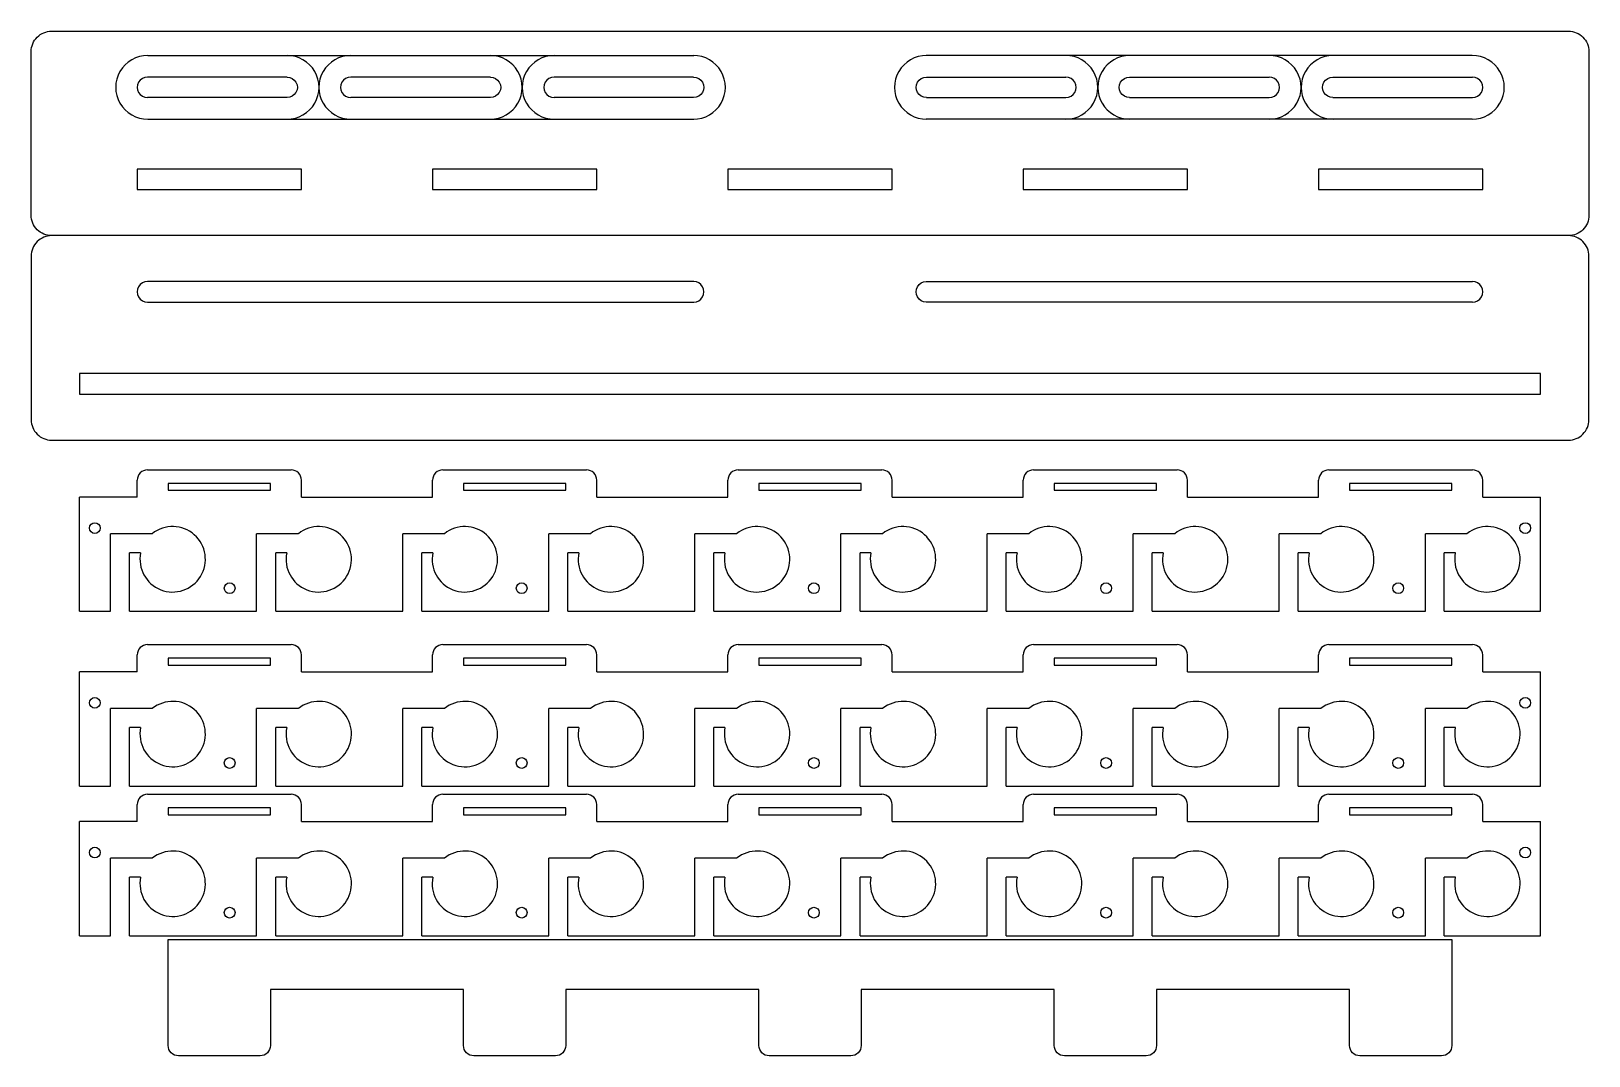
# Model space of a CAD drawing. Header units: millimetres. Extents: x 63 to 1206, y 46 to 798.
import ezdxf

# ---------------------------------------------------------------- set-up
doc = ezdxf.new("R2010")
doc.units = ezdxf.units.MM
doc.header["$MEASUREMENT"] = 0
doc.layers.add('Cut', color=2, linetype='Continuous')

msp = doc.modelspace()

# ---------------------------------------------------------------- linework, layer by layer
at = {"layer": 'Cut'}
for p, q in [((148.3, 475.7), (253.8, 475.7)), ((365, 475.7), (470.5, 475.7)), ((581.7, 475.7), (687.2, 475.7)), ((798.4, 475.7), (903.9, 475.7)), ((1015.2, 475.7), (1120.6, 475.7)), ((140.8, 455.7), (140.8, 468.2)), ((238.5, 465.7), (163.5, 465.7)), ((163.5, 465.7), (163.5, 460.7)), ((163.5, 460.7), (238.5, 460.7)), ((238.5, 460.7), (238.5, 465.7)), ((261.3, 455.7), (261.3, 468.2)), ((357.5, 455.7), (357.5, 468.2)), ((455.2, 465.7), (380.2, 465.7)), ((380.2, 465.7), (380.2, 460.7)), ((380.2, 460.7), (455.2, 460.7)), ((455.2, 460.7), (455.2, 465.7)), ((478, 455.7), (478, 468.2)), ((574.2, 455.7), (574.2, 468.2)), ((672, 465.7), (597, 465.7)), ((597, 465.7), (597, 460.7)), ((597, 460.7), (672, 460.7)), ((672, 460.7), (672, 465.7)), ((694.7, 455.7), (694.7, 468.2)), ((790.9, 455.7), (790.9, 468.2)), ((888.7, 465.7), (813.7, 465.7)), ((813.7, 465.7), (813.7, 460.7)), ((813.7, 460.7), (888.7, 460.7)), ((888.7, 460.7), (888.7, 465.7)), ((911.4, 455.7), (911.4, 468.2)), ((1007.7, 455.7), (1007.7, 468.2)), ((1105.4, 465.7), (1030.4, 465.7)), ((1030.4, 465.7), (1030.4, 460.7)), ((1030.4, 460.7), (1105.4, 460.7)), ((1105.4, 460.7), (1105.4, 465.7)), ((1128.1, 455.7), (1128.1, 468.2)), ((98.5, 372), (98.5, 455.7)), ((140.8, 455.7), (98.5, 455.7)), ((261.3, 455.7), (357.5, 455.7)), ((478, 455.7), (574.2, 455.7)), ((694.7, 455.7), (790.9, 455.7)), ((911.4, 455.7), (1007.7, 455.7)), ((1128.1, 455.7), (1170.4, 455.7)), ((1170.4, 372), (1170.4, 455.7)), ((151.8, 428.8), (121.3, 428.8)), ((121.3, 372), (121.3, 428.8)), ((259, 428.8), (228.4, 428.8)), ((228.4, 372), (228.4, 428.8)), ((366.2, 428.8), (335.6, 428.8)), ((335.6, 372), (335.6, 428.8)), ((473.4, 428.8), (442.8, 428.8)), ((442.8, 372), (442.8, 428.8)), ((580.6, 428.8), (550, 428.8)), ((550, 372), (550, 428.8)), ((687.8, 428.8), (657.2, 428.8)), ((657.2, 372), (657.2, 428.8)), ((795, 428.8), (764.4, 428.8)), ((764.4, 372), (764.4, 428.8)), ((902.1, 428.8), (871.6, 428.8)), ((871.6, 372), (871.6, 428.8)), ((1009.3, 428.8), (978.8, 428.8)), ((978.8, 372), (978.8, 428.8)), ((1116.5, 428.8), (1086, 428.8)), ((1086, 372), (1086, 428.8)), ((143.3, 414.9), (135.2, 414.9)), ((135.2, 372), (135.2, 414.9)), ((250.5, 414.9), (242.4, 414.9)), ((242.4, 372), (242.4, 414.9)), ((357.7, 414.9), (349.6, 414.9)), ((349.6, 372), (349.6, 414.9)), ((464.8, 414.9), (456.8, 414.9)), ((456.8, 372), (456.8, 414.9)), ((572, 414.9), (564, 414.9)), ((564, 372), (564, 414.9)), ((679.2, 414.9), (671.2, 414.9)), ((671.2, 372), (671.2, 414.9)), ((786.4, 414.9), (778.4, 414.9)), ((778.4, 372), (778.4, 414.9)), ((893.6, 414.9), (885.5, 414.9)), ((885.5, 372), (885.5, 414.9)), ((1000.8, 414.9), (992.7, 414.9)), ((992.7, 372), (992.7, 414.9)), ((1108, 414.9), (1099.9, 414.9)), ((1099.9, 372), (1099.9, 414.9)), ((98.5, 372), (121.3, 372)), ((135.2, 372), (228.4, 372)), ((242.4, 372), (335.6, 372)), ((349.6, 372), (442.8, 372)), ((456.8, 372), (550, 372)), ((564, 372), (657.2, 372)), ((671.2, 372), (764.4, 372)), ((778.4, 372), (871.6, 372)), ((885.5, 372), (978.8, 372)), ((992.7, 372), (1086, 372)), ((1099.9, 372), (1170.4, 372)), ((148.3, 347.5), (253.8, 347.5)), ((365, 347.5), (470.5, 347.5)), ((581.7, 347.5), (687.2, 347.5)), ((798.4, 347.5), (903.9, 347.5)), ((1015.2, 347.5), (1120.6, 347.5)), ((140.8, 327.5), (140.8, 340)), ((238.5, 337.5), (163.5, 337.5)), ((163.5, 337.5), (163.5, 332.5)), ((163.5, 332.5), (238.5, 332.5)), ((238.5, 332.5), (238.5, 337.5)), ((261.3, 327.5), (261.3, 340)), ((357.5, 327.5), (357.5, 340)), ((455.2, 337.5), (380.2, 337.5)), ((380.2, 337.5), (380.2, 332.5)), ((380.2, 332.5), (455.2, 332.5)), ((455.2, 332.5), (455.2, 337.5)), ((478, 327.5), (478, 340)), ((574.2, 327.5), (574.2, 340)), ((672, 337.5), (597, 337.5)), ((597, 337.5), (597, 332.5)), ((597, 332.5), (672, 332.5)), ((672, 332.5), (672, 337.5)), ((694.7, 327.5), (694.7, 340)), ((790.9, 327.5), (790.9, 340)), ((888.7, 337.5), (813.7, 337.5)), ((813.7, 337.5), (813.7, 332.5)), ((813.7, 332.5), (888.7, 332.5)), ((888.7, 332.5), (888.7, 337.5)), ((911.4, 327.5), (911.4, 340)), ((1007.7, 327.5), (1007.7, 340)), ((1105.4, 337.5), (1030.4, 337.5)), ((1030.4, 337.5), (1030.4, 332.5)), ((1030.4, 332.5), (1105.4, 332.5)), ((1105.4, 332.5), (1105.4, 337.5)), ((1128.1, 327.5), (1128.1, 340)), ((98.5, 243.8), (98.5, 327.5)), ((140.8, 327.5), (98.5, 327.5)), ((261.3, 327.5), (357.5, 327.5)), ((478, 327.5), (574.2, 327.5)), ((694.7, 327.5), (790.9, 327.5)), ((911.4, 327.5), (1007.7, 327.5)), ((1128.1, 327.5), (1170.4, 327.5)), ((1170.4, 243.8), (1170.4, 327.5)), ((151.8, 300.7), (121.3, 300.7)), ((121.3, 243.8), (121.3, 300.7)), ((259, 300.7), (228.4, 300.7)), ((228.4, 243.8), (228.4, 300.7)), ((366.2, 300.7), (335.6, 300.7)), ((335.6, 243.8), (335.6, 300.7)), ((473.4, 300.7), (442.8, 300.7)), ((442.8, 243.8), (442.8, 300.7)), ((580.6, 300.7), (550, 300.7)), ((550, 243.8), (550, 300.7)), ((687.8, 300.7), (657.2, 300.7)), ((657.2, 243.8), (657.2, 300.7)), ((795, 300.7), (764.4, 300.7)), ((764.4, 243.8), (764.4, 300.7)), ((902.1, 300.7), (871.6, 300.7)), ((871.6, 243.8), (871.6, 300.7)), ((1009.3, 300.7), (978.8, 300.7)), ((978.8, 243.8), (978.8, 300.7)), ((1116.5, 300.7), (1086, 300.7)), ((1086, 243.8), (1086, 300.7)), ((143.3, 286.7), (135.2, 286.7)), ((135.2, 243.8), (135.2, 286.7)), ((250.5, 286.7), (242.4, 286.7)), ((242.4, 243.8), (242.4, 286.7)), ((357.7, 286.7), (349.6, 286.7)), ((349.6, 243.8), (349.6, 286.7)), ((464.8, 286.7), (456.8, 286.7)), ((456.8, 243.8), (456.8, 286.7)), ((572, 286.7), (564, 286.7)), ((564, 243.8), (564, 286.7)), ((679.2, 286.7), (671.2, 286.7)), ((671.2, 243.8), (671.2, 286.7)), ((786.4, 286.7), (778.4, 286.7)), ((778.4, 243.8), (778.4, 286.7)), ((893.6, 286.7), (885.5, 286.7)), ((885.5, 243.8), (885.5, 286.7)), ((1000.8, 286.7), (992.7, 286.7)), ((992.7, 243.8), (992.7, 286.7)), ((1108, 286.7), (1099.9, 286.7)), ((1099.9, 243.8), (1099.9, 286.7)), ((98.5, 243.8), (121.3, 243.8)), ((135.2, 243.8), (228.4, 243.8)), ((242.4, 243.8), (335.6, 243.8)), ((349.6, 243.8), (442.8, 243.8)), ((456.8, 243.8), (550, 243.8)), ((564, 243.8), (657.2, 243.8)), ((671.2, 243.8), (764.4, 243.8)), ((778.4, 243.8), (871.6, 243.8)), ((885.5, 243.8), (978.8, 243.8)), ((992.7, 243.8), (1086, 243.8)), ((1099.9, 243.8), (1170.4, 243.8)), ((140.8, 217.7), (140.8, 230.2)), ((148.3, 237.7), (253.8, 237.7)), ((261.3, 217.7), (261.3, 230.2)), ((357.5, 217.7), (357.5, 230.2)), ((365, 237.7), (470.5, 237.7)), ((478, 217.7), (478, 230.2)), ((574.2, 217.7), (574.2, 230.2)), ((581.7, 237.7), (687.2, 237.7)), ((694.7, 217.7), (694.7, 230.2)), ((790.9, 217.7), (790.9, 230.2)), ((798.4, 237.7), (903.9, 237.7)), ((911.4, 217.7), (911.4, 230.2)), ((1007.7, 217.7), (1007.7, 230.2)), ((1015.2, 237.7), (1120.6, 237.7)), ((1128.1, 217.7), (1128.1, 230.2)), ((98.5, 134), (98.5, 217.7)), ((140.8, 217.7), (98.5, 217.7)), ((238.5, 227.7), (163.5, 227.7)), ((163.5, 227.7), (163.5, 222.7)), ((163.5, 222.7), (238.5, 222.7)), ((238.5, 222.7), (238.5, 227.7)), ((261.3, 217.7), (357.5, 217.7)), ((455.2, 227.7), (380.2, 227.7)), ((380.2, 227.7), (380.2, 222.7)), ((380.2, 222.7), (455.2, 222.7)), ((455.2, 222.7), (455.2, 227.7)), ((478, 217.7), (574.2, 217.7)), ((672, 227.7), (597, 227.7)), ((597, 227.7), (597, 222.7)), ((597, 222.7), (672, 222.7)), ((672, 222.7), (672, 227.7)), ((694.7, 217.7), (790.9, 217.7)), ((888.7, 227.7), (813.7, 227.7)), ((813.7, 227.7), (813.7, 222.7)), ((813.7, 222.7), (888.7, 222.7)), ((888.7, 222.7), (888.7, 227.7)), ((911.4, 217.7), (1007.7, 217.7)), ((1105.4, 227.7), (1030.4, 227.7)), ((1030.4, 227.7), (1030.4, 222.7)), ((1030.4, 222.7), (1105.4, 222.7)), ((1105.4, 222.7), (1105.4, 227.7)), ((1128.1, 217.7), (1170.4, 217.7)), ((1170.4, 134), (1170.4, 217.7)), ((151.8, 190.9), (121.3, 190.9)), ((121.3, 134), (121.3, 190.9)), ((259, 190.9), (228.4, 190.9)), ((228.4, 134), (228.4, 190.9)), ((366.2, 190.9), (335.6, 190.9)), ((335.6, 134), (335.6, 190.9)), ((473.4, 190.9), (442.8, 190.9)), ((442.8, 134), (442.8, 190.9)), ((580.6, 190.9), (550, 190.9)), ((550, 134), (550, 190.9)), ((687.8, 190.9), (657.2, 190.9)), ((657.2, 134), (657.2, 190.9)), ((795, 190.9), (764.4, 190.9)), ((764.4, 134), (764.4, 190.9)), ((902.1, 190.9), (871.6, 190.9)), ((871.6, 134), (871.6, 190.9)), ((1009.3, 190.9), (978.8, 190.9)), ((978.8, 134), (978.8, 190.9)), ((1116.5, 190.9), (1086, 190.9)), ((1086, 134), (1086, 190.9)), ((143.3, 176.9), (135.2, 176.9)), ((135.2, 134), (135.2, 176.9)), ((250.5, 176.9), (242.4, 176.9)), ((242.4, 134), (242.4, 176.9)), ((357.7, 176.9), (349.6, 176.9)), ((349.6, 134), (349.6, 176.9)), ((464.8, 176.9), (456.8, 176.9)), ((456.8, 134), (456.8, 176.9)), ((572, 176.9), (564, 176.9)), ((564, 134), (564, 176.9)), ((679.2, 176.9), (671.2, 176.9)), ((671.2, 134), (671.2, 176.9)), ((786.4, 176.9), (778.4, 176.9)), ((778.4, 134), (778.4, 176.9)), ((893.6, 176.9), (885.5, 176.9)), ((885.5, 134), (885.5, 176.9)), ((1000.8, 176.9), (992.7, 176.9)), ((992.7, 134), (992.7, 176.9)), ((1108, 176.9), (1099.9, 176.9)), ((1099.9, 134), (1099.9, 176.9)), ((98.5, 134), (121.3, 134)), ((135.2, 134), (228.4, 134)), ((242.4, 134), (335.6, 134)), ((349.6, 134), (442.8, 134)), ((456.8, 134), (550, 134)), ((564, 134), (657.2, 134)), ((671.2, 134), (764.4, 134)), ((778.4, 134), (871.6, 134)), ((885.5, 134), (978.8, 134)), ((992.7, 134), (1086, 134)), ((1099.9, 134), (1170.4, 134))]:
    msp.add_line(p, q, dxfattribs=at)
for points in [[(78, 647.5, -0.414214), (63, 662.5), (63, 782.5, -0.414214), (78, 797.5), (1191, 797.5, -0.414214), (1206, 782.5), (1206, 662.5, -0.414214), (1191, 647.5)], [(250.7, 733, 1.007934), (250.7, 779.6)], [(399.8, 733, 1.007934), (399.8, 779.6)], [(548.9, 733, 1.007934), (548.9, 779.6)], [(720, 779.6, 1.007931), (720, 733)], [(869.1, 779.6, 1.007931), (869.1, 733)], [(1018.3, 779.6, 1.007931), (1018.3, 733)], [(250.7, 763.8), (148.4, 763.8, 1.014004), (148.4, 748.8)], [(250.7, 763.8, -1.014008), (250.7, 748.8), (148.4, 748.8, -0.422381)], [(399.9, 763.8), (297.5, 763.8, 1.014004), (297.5, 748.8)], [(399.9, 763.8, -1.014008), (399.9, 748.8), (297.5, 748.8, -0.418291)], [(549, 763.8), (446.7, 763.8, 1.014004), (446.7, 748.8)], [(549, 763.8, -1.014008), (549, 748.8), (446.7, 748.8, -0.418291)], [(719.9, 748.8, -1.014004), (719.9, 763.8), (822.2, 763.8, -0.418291)], [(719.9, 748.8), (822.2, 748.8, 1.014008), (822.2, 763.8)], [(869, 748.8, -1.014004), (869, 763.8), (971.4, 763.8, -0.418291)], [(869, 748.8), (971.4, 748.8, 1.014008), (971.4, 763.8)], [(1018.2, 748.8, -1.014004), (1018.2, 763.8), (1120.5, 763.8, -0.422381)], [(1018.2, 748.8), (1120.5, 748.8, 1.014008), (1120.5, 763.8)], [(549.1, 613.8), (148.3, 613.8, 1.000006), (148.3, 598.8)], [(140.8, 606.3), (140.8, 606.3, 0.414214)], [(148.3, 598.8), (549.1, 598.8, 1.000009), (549.1, 613.8)], [(556.6, 606.3), (556.6, 606.3, 0.414214)], [(719.8, 598.8, -1.000006), (719.8, 613.8), (1120.6, 613.8, -0.414214)], [(712.3, 606.3), (712.3, 606.3, -0.414214)], [(1128.1, 606.3), (1128.1, 606.3, -0.414214)], [(1120.6, 598.8), (719.8, 598.8, -0.414214)], [(664.5, 45.9), (604.5, 45.9, -0.414214), (597, 53.4), (597, 94.6), (455.2, 94.6), (455.2, 53.4, -0.414214), (447.7, 45.9), (387.7, 45.9, -0.414214), (380.2, 53.4), (380.2, 94.6), (238.5, 94.6), (238.5, 53.4, -0.414214), (231, 45.9), (171, 45.9, -0.414214), (163.5, 53.4), (163.5, 131.3), (1105.4, 131.3), (1105.4, 53.4, -0.414214), (1097.9, 45.9), (1037.9, 45.9, -0.414214), (1030.4, 53.4), (1030.4, 94.6), (888.7, 94.6), (888.7, 53.4, -0.414214), (881.2, 45.9), (821.2, 45.9, -0.414214), (813.7, 53.4), (813.7, 94.6), (672, 94.6), (672, 53.4, -0.414214), (664.5, 45.9)]]:
    msp.add_lwpolyline(points, format="xyb", dxfattribs=at)
for points in [[(148.5, 779.6), (549.1, 779.6)], [(1120.4, 779.6), (719.8, 779.6)], [(148.5, 733), (549.1, 733)], [(1120.4, 733), (719.8, 733)]]:
    msp.add_lwpolyline(points, dxfattribs=at)
for points in [[(140.8, 681.3), (261.3, 681.3), (261.3, 696.3), (140.8, 696.3)], [(357.5, 681.3), (478, 681.3), (478, 696.3), (357.5, 696.3)], [(574.2, 681.3), (694.7, 681.3), (694.7, 696.3), (574.2, 696.3)], [(790.9, 681.3), (911.4, 681.3), (911.4, 696.3), (790.9, 696.3)], [(1007.7, 681.3), (1128.1, 681.3), (1128.1, 696.3), (1007.7, 696.3)], [(1170.4, 546.3), (98.5, 546.3), (98.5, 531.3), (1170.4, 531.3)]]:
    msp.add_lwpolyline(points, close=True, dxfattribs=at)
msp.add_lwpolyline([(78, 497.5), (1191, 497.5, 0.414214), (1206, 512.5), (1206, 632.5, 0.414214), (1191, 647.5), (78, 647.5, 0.414214), (63, 632.5), (63, 512.5, 0.414214)], format="xyb", close=True, dxfattribs=at)
for centre in [(109.7, 433), (1159.3, 433), (208.6, 388.9), (422.9, 388.9), (637.3, 388.9), (851.7, 388.9), (1066.1, 388.9), (109.7, 304.8), (1159.3, 304.8), (208.6, 260.7), (422.9, 260.7), (637.3, 260.7), (851.7, 260.7), (1066.1, 260.7), (109.7, 195), (1159.3, 195), (208.6, 150.9), (422.9, 150.9), (637.3, 150.9), (851.7, 150.9), (1066.1, 150.9)]:
    msp.add_circle(centre, 3.95, dxfattribs=at)
for centre, radius, start, end in [((148.3, 756.3), 23.3, 89.5481, 270.4533), ((297.4, 756.3), 23.3, 89.5481, 270.4533), ((446.6, 756.3), 23.3, 89.5481, 270.4533), ((822.3, 756.3), 23.3, 269.5481, 90.4537), ((971.5, 756.3), 23.3, 269.5481, 90.4537), ((1120.6, 756.3), 23.3, 269.5481, 90.4537), ((1120.6, 606.3), 7.5, 270, 90.0011), ((148.3, 468.2), 7.5, 90, 180), ((253.8, 468.2), 7.5, 0, 90), ((365, 468.2), 7.5, 90, 180), ((470.5, 468.2), 7.5, 0, 90), ((581.7, 468.2), 7.5, 90, 180), ((687.2, 468.2), 7.5, 0, 90), ((798.4, 468.2), 7.5, 90, 180), ((903.9, 468.2), 7.5, 0, 90), ((1015.2, 468.2), 7.5, 90, 180), ((1120.6, 468.2), 7.5, 0, 90), ((166.8, 410.1), 24, 168.5073, 128.6051), ((274, 410.1), 24, 168.5073, 128.6051), ((381.2, 410.1), 24, 168.5073, 128.6051), ((488.4, 410.1), 24, 168.5073, 128.6051), ((595.6, 410.1), 24, 168.5073, 128.6051), ((702.7, 410.1), 24, 168.5073, 128.6051), ((809.9, 410.1), 24, 168.5073, 128.6051), ((917.1, 410.1), 24, 168.5073, 128.6051), ((1024.3, 410.1), 24, 168.5073, 128.6051), ((1131.5, 410.1), 24, 168.5073, 128.6051), ((148.3, 340), 7.5, 90, 180), ((253.8, 340), 7.5, 0, 90), ((365, 340), 7.5, 90, 180), ((470.5, 340), 7.5, 0, 90), ((581.7, 340), 7.5, 90, 180), ((687.2, 340), 7.5, 0, 90), ((798.4, 340), 7.5, 90, 180), ((903.9, 340), 7.5, 0, 90), ((1015.2, 340), 7.5, 90, 180), ((1120.6, 340), 7.5, 0, 90), ((166.8, 281.9), 24, 168.5073, 128.6051), ((274, 281.9), 24, 168.5073, 128.6051), ((381.2, 281.9), 24, 168.5073, 128.6051), ((488.4, 281.9), 24, 168.5073, 128.6051), ((595.6, 281.9), 24, 168.5073, 128.6051), ((702.7, 281.9), 24, 168.5073, 128.6051), ((809.9, 281.9), 24, 168.5073, 128.6051), ((917.1, 281.9), 24, 168.5073, 128.6051), ((1024.3, 281.9), 24, 168.5073, 128.6051), ((1131.5, 281.9), 24, 168.5073, 128.6051), ((148.3, 230.2), 7.5, 90, 180), ((253.8, 230.2), 7.5, 0, 90), ((365, 230.2), 7.5, 90, 180), ((470.5, 230.2), 7.5, 0, 90), ((581.7, 230.2), 7.5, 90, 180), ((687.2, 230.2), 7.5, 0, 90), ((798.4, 230.2), 7.5, 90, 180), ((903.9, 230.2), 7.5, 0, 90), ((1015.2, 230.2), 7.5, 90, 180), ((1120.6, 230.2), 7.5, 0, 90), ((166.8, 172.1), 24, 168.5073, 128.6051), ((274, 172.1), 24, 168.5073, 128.6051), ((381.2, 172.1), 24, 168.5073, 128.6051), ((488.4, 172.1), 24, 168.5073, 128.6051), ((595.6, 172.1), 24, 168.5073, 128.6051), ((702.7, 172.1), 24, 168.5073, 128.6051), ((809.9, 172.1), 24, 168.5073, 128.6051), ((917.1, 172.1), 24, 168.5073, 128.6051), ((1024.3, 172.1), 24, 168.5073, 128.6051), ((1131.5, 172.1), 24, 168.5073, 128.6051)]:
    msp.add_arc(centre, radius, start, end, dxfattribs=at)

doc.saveas('drawing.dxf')
